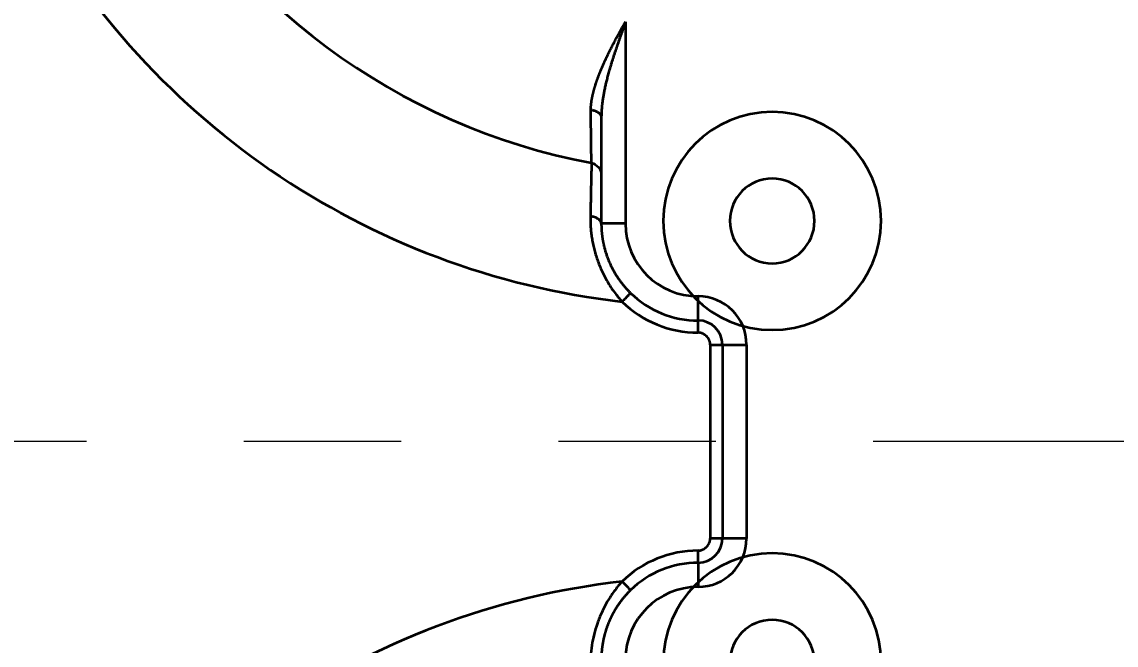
# Model space of a CAD drawing. Header units: millimetres. Extents: x -742 to 742, y -525 to 525.
# Drawn here: x -231.08 to -185.89, y 139.78 to 165.51 of the extents above; entities that cross this region are included whole.
import ezdxf

# ---------------------------------------------------------------- set-up
doc = ezdxf.new("R2010")
doc.units = ezdxf.units.MM
doc.linetypes.add('PHANTOM', pattern=[50.5, 18, -6.5, 6.5, -6.5, 6.5, -6.5])
doc.linetypes.add('点画线', pattern=[18, 12, -2, 2, -2])
doc.layers.get('0').update_dxf_attribs({"lineweight": 18})
for name, color, linetype, lineweight in [('中心线层', 1, '点画线', 18), ('尺寸线层', 3, 'Continuous', 18), ('粗实线层', 7, 'Continuous', 35)]:
    doc.layers.add(name, color=color, linetype=linetype, lineweight=lineweight)
doc.styles.add('标准', font='', dxfattribs={"width": 0.667})
doc.styles.get('标准').set_extended_font_data('宋体')
doc.dimstyles.new('标准', dxfattribs={"dimscale": 3, "dimtxt": 3.5, "dimasz": 4, "dimexe": 2, "dimexo": 0, "dimtad": 1, "dimdsep": 46, "dimtxsty": '标准', "dimblk": '_CAXARROW', "dimcen": 0, "dimdle": 6, "dimazin": 2, "dimtfac": 0.707107, "dimtdec": 3, "dimtmove": 2, "dimatfit": 3, "dimfxl": 1, "dimfrac": 2, "dimtolj": 1, "dimarcsym": 1})

# ---------------------------------------------------------------- blocks, each defined once
blk = doc.blocks.new('*X9')
at = {"layer": '尺寸线层', "color": 0, "lineweight": 18}
blk.add_line((-74.916, -11.807), (-74.916, -102.289), dxfattribs=at)
at = {"layer": '尺寸线层', "color": 0, "lineweight": 18, "insert": (-81.954, -94.827), "char_height": 10.5, "width": 29.85047, "attachment_point": 5, "rotation": 90, "line_spacing_factor": 1.15057, "style": '标准'}
blk.add_mtext('\\T1.1;200', dxfattribs=at)
blk = doc.blocks.new('_CAXARROW')
blk.add_hatch(color=0).paths.add_polyline_path([(0, 0), (-1, 0.125), (-1, -0.125)], flags=0)
blk = doc.blocks.new('*X11')
at = {"layer": '尺寸线层', "color": 0, "lineweight": 18}
blk.add_line((-74.916, 148.193), (-23.015, 148.193), dxfattribs=at)
at = {"layer": '尺寸线层', "color": 0, "lineweight": 18, "insert": (-25.019, 155.23), "char_height": 10.5, "width": 21, "attachment_point": 5, "line_spacing_factor": 1.15057, "style": '标准'}
blk.add_mtext('\\T1.1;0', dxfattribs=at)
blk = doc.blocks.new('*X12')
at = {"layer": '尺寸线层', "color": 0, "lineweight": 18}
blk.add_line((-130.485, -61.807), (-27.403, -61.807), dxfattribs=at)
at = {"layer": '尺寸线层', "color": 0, "lineweight": 18, "insert": (-37.702, -54.77), "char_height": 10.5, "width": 41.19614, "attachment_point": 5, "line_spacing_factor": 1.15057, "style": '标准'}
blk.add_mtext('\\T1.1;-210', dxfattribs=at)
blk = doc.blocks.new('*X13')
at = {"layer": '尺寸线层', "color": 0, "lineweight": 18}
blk.add_line((-124.916, 358.193), (-25.307, 358.193), dxfattribs=at)
at = {"layer": '尺寸线层', "color": 0, "lineweight": 18, "insert": (-32.77, 365.23), "char_height": 10.5, "width": 29.85047, "attachment_point": 5, "line_spacing_factor": 1.15057, "style": '标准'}
blk.add_mtext('\\T1.1;210', dxfattribs=at)

msp = doc.modelspace()

# ---------------------------------------------------------------- linework, layer by layer
at = {"layer": '中心线层', "linetype": 'PHANTOM'}
msp.add_line((-498.916, 148.193), (-50.916, 148.193), dxfattribs=at)
at = {"layer": '粗实线层'}
for p, q in [((-206.149, 165.507), (-206.15, 157.178)), ((-207.15, 161.566), (-207.15, 159.196)), ((-207.15, 159.196), (-207.15, 157.178)), ((-207.15, 157.178), (-207.15, 157.178)), ((-206.15, 157.178), (-207.15, 157.178)), ((-203.15, 153.179), (-203.15, 154.179)), ((-203.15, 152.679), (-203.15, 153.179)), ((-202.65, 152.179), (-202.65, 144.179)), ((-202.65, 152.179), (-202.15, 152.179)), ((-202.15, 152.179), (-201.15, 152.179)), ((-202.15, 152.179), (-202.15, 144.179)), ((-201.15, 152.179), (-201.15, 144.179)), ((-202.15, 144.179), (-202.65, 144.179)), ((-201.15, 144.179), (-202.15, 144.179)), ((-203.15, 143.179), (-203.15, 143.679)), ((-203.15, 143.179), (-203.15, 142.179))]:
    msp.add_line(p, q, dxfattribs=at)
for centre, radius, start, end in [((-202.641, 185.81), 26.583, 207.5, 259.3422), ((-202.641, 185.81), 32.064, 207.5, 263.469), ((-200.092, 157.288), 4.5, 0, 180), ((-200.092, 157.288), 1.75, 0, 180), ((-200.092, 157.288), 4.5, 180, 0), ((-200.092, 157.288), 1.75, 180, 0), ((-203.15, 157.178), 3, 180, 270), ((-203.15, 157.178), 4, 225.7762, 270), ((-203.15, 152.179), 2, 0, 90), ((-203.15, 157.178), 4.5, 225.7772, 270), ((-203.15, 152.179), 1, 0, 90), ((-203.15, 144.179), 2, 270, 0), ((-203.15, 144.179), 1, 270, 360), ((-203.15, 139.179), 4.5, 90, 134.2241), ((-200.092, 139.069), 4.5, 0, 180), ((-203.15, 139.179), 4, 90, 134.2241), ((-202.641, 110.548), 32.064, 96.5313, 152.5), ((-203.15, 139.179), 3, 90, 180), ((-200.092, 139.069), 1.75, 0, 180)]:
    msp.add_arc(centre, radius, start, end, dxfattribs=at)
for points, knots in [([(-207.585, 161.878), (-207.585, 161.886), (-207.584, 161.902), (-207.583, 161.926), (-207.582, 161.95), (-207.58, 161.973), (-207.579, 161.997), (-207.577, 162.022), (-207.575, 162.046), (-207.572, 162.07), (-207.57, 162.095), (-207.567, 162.119), (-207.564, 162.144), (-207.561, 162.169), (-207.557, 162.194), (-207.554, 162.219), (-207.55, 162.244), (-207.546, 162.27), (-207.542, 162.295), (-207.537, 162.321), (-207.532, 162.347), (-207.528, 162.372), (-207.522, 162.398), (-207.517, 162.424), (-207.512, 162.451), (-207.506, 162.477), (-207.5, 162.503), (-207.494, 162.53), (-207.488, 162.557), (-207.481, 162.584), (-207.474, 162.61), (-207.468, 162.638), (-207.46, 162.665), (-207.453, 162.692), (-207.446, 162.719), (-207.438, 162.747), (-207.43, 162.775), (-207.422, 162.802), (-207.414, 162.83), (-207.405, 162.858), (-207.396, 162.887), (-207.388, 162.915), (-207.378, 162.943), (-207.369, 162.972), (-207.36, 163), (-207.35, 163.029), (-207.34, 163.058), (-207.33, 163.087), (-207.32, 163.116), (-207.31, 163.145), (-207.299, 163.175), (-207.288, 163.204), (-207.277, 163.234), (-207.266, 163.263), (-207.255, 163.293), (-207.243, 163.323), (-207.232, 163.353), (-207.22, 163.384), (-207.208, 163.414), (-207.195, 163.444), (-207.183, 163.475), (-207.17, 163.506), (-207.157, 163.536), (-207.145, 163.567), (-207.131, 163.598), (-207.118, 163.629), (-207.105, 163.661), (-207.091, 163.692), (-207.077, 163.724), (-207.063, 163.755), (-207.049, 163.787), (-207.035, 163.819), (-207.02, 163.851), (-207.006, 163.883), (-206.991, 163.915), (-206.976, 163.947), (-206.961, 163.98), (-206.945, 164.012), (-206.93, 164.045), (-206.914, 164.078), (-206.898, 164.11), (-206.882, 164.143), (-206.866, 164.176), (-206.85, 164.21), (-206.834, 164.243), (-206.817, 164.276), (-206.8, 164.31), (-206.783, 164.343), (-206.766, 164.377), (-206.749, 164.411), (-206.732, 164.445), (-206.714, 164.479), (-206.697, 164.513), (-206.679, 164.547), (-206.661, 164.582), (-206.643, 164.616), (-206.625, 164.651), (-206.607, 164.685), (-206.588, 164.72), (-206.569, 164.755), (-206.551, 164.79), (-206.532, 164.825), (-206.513, 164.86), (-206.494, 164.895), (-206.474, 164.93), (-206.455, 164.966), (-206.435, 165.001), (-206.416, 165.037), (-206.396, 165.073), (-206.376, 165.108), (-206.356, 165.144), (-206.336, 165.18), (-206.316, 165.216), (-206.295, 165.252), (-206.275, 165.288), (-206.254, 165.325), (-206.233, 165.361), (-206.213, 165.397), (-206.192, 165.434), (-206.17, 165.47), (-206.156, 165.495), (-206.149, 165.507)], [0, 0, 0, 0, 0.02811, 0.056273, 0.084489, 0.112761, 0.14109, 0.169476, 0.19792, 0.226424, 0.254989, 0.283615, 0.312305, 0.341058, 0.369876, 0.398761, 0.427712, 0.456731, 0.48582, 0.514978, 0.544207, 0.573508, 0.602882, 0.63233, 0.661852, 0.69145, 0.721125, 0.750876, 0.780706, 0.810615, 0.840604, 0.870673, 0.900824, 0.931057, 0.961373, 0.991773, 1.022257, 1.052827, 1.083483, 1.114226, 1.145056, 1.175974, 1.206981, 1.238078, 1.269264, 1.300542, 1.331911, 1.363372, 1.394926, 1.426573, 1.458314, 1.490149, 1.522079, 1.554105, 1.586227, 1.618445, 1.65076, 1.683173, 1.715684, 1.748294, 1.781003, 1.813811, 1.846719, 1.879727, 1.912836, 1.946047, 1.979358, 2.012772, 2.046289, 2.079907, 2.113629, 2.147455, 2.181384, 2.215417, 2.249555, 2.283797, 2.318145, 2.352597, 2.387155, 2.42182, 2.45659, 2.491466, 2.526449, 2.561539, 2.596736, 2.632041, 2.667452, 2.702972, 2.738599, 2.774335, 2.810178, 2.84613, 2.882191, 2.91836, 2.954638, 2.991025, 3.027521, 3.064126, 3.10084, 3.137664, 3.174598, 3.21164, 3.248793, 3.286056, 3.323428, 3.36091, 3.398502, 3.436204, 3.474016, 3.511938, 3.54997, 3.588112, 3.626364, 3.664726, 3.703199, 3.741781, 3.780474, 3.819276, 3.858189, 3.897212, 3.936345, 3.936345, 3.936345, 3.936345]), ([(-206.149, 165.507), (-206.155, 165.492), (-206.165, 165.461), (-206.182, 165.414), (-206.199, 165.366), (-206.216, 165.318), (-206.233, 165.27), (-206.25, 165.22), (-206.268, 165.17), (-206.286, 165.12), (-206.304, 165.068), (-206.323, 165.016), (-206.342, 164.964), (-206.361, 164.91), (-206.38, 164.857), (-206.399, 164.802), (-206.419, 164.747), (-206.438, 164.691), (-206.458, 164.634), (-206.478, 164.577), (-206.498, 164.52), (-206.518, 164.461), (-206.539, 164.402), (-206.559, 164.342), (-206.58, 164.282), (-206.6, 164.221), (-206.621, 164.159), (-206.641, 164.097), (-206.662, 164.034), (-206.682, 163.971), (-206.703, 163.906), (-206.723, 163.841), (-206.743, 163.776), (-206.763, 163.71), (-206.783, 163.643), (-206.803, 163.575), (-206.825, 163.497), (-206.85, 163.409), (-206.877, 163.311), (-206.902, 163.215), (-206.926, 163.121), (-206.948, 163.029), (-206.97, 162.938), (-206.99, 162.85), (-207.008, 162.763), (-207.026, 162.678), (-207.042, 162.595), (-207.057, 162.513), (-207.07, 162.434), (-207.083, 162.356), (-207.094, 162.28), (-207.104, 162.206), (-207.113, 162.134), (-207.12, 162.078), (-207.123, 162.045), (-207.124, 162.036)], [0, 0, 0, 0, 0.04745, 0.095586, 0.144407, 0.193914, 0.244106, 0.294983, 0.346547, 0.398796, 0.451731, 0.505351, 0.559658, 0.614651, 0.670329, 0.726694, 0.783745, 0.841482, 0.899905, 0.959014, 1.01881, 1.079292, 1.14046, 1.202315, 1.264856, 1.328084, 1.391998, 1.456598, 1.521886, 1.587859, 1.65452, 1.721867, 1.7899, 1.858621, 1.928028, 1.998122, 2.068902, 2.172423, 2.274149, 2.374081, 2.472221, 2.568567, 2.663123, 2.755887, 2.846862, 2.936048, 3.023447, 3.109058, 3.192885, 3.274927, 3.355186, 3.433663, 3.510361, 3.58528, 3.613984, 3.613984, 3.613984, 3.613984]), ([(-207.557, 159.686), (-207.557, 159.687), (-207.557, 159.689), (-207.557, 159.692), (-207.557, 159.696), (-207.557, 159.699), (-207.557, 159.704), (-207.557, 159.708), (-207.558, 159.712), (-207.558, 159.717), (-207.558, 159.722), (-207.558, 159.727), (-207.558, 159.733), (-207.558, 159.738), (-207.558, 159.744), (-207.558, 159.75), (-207.558, 159.756), (-207.558, 159.763), (-207.558, 159.77), (-207.558, 159.777), (-207.558, 159.784), (-207.558, 159.791), (-207.558, 159.799), (-207.558, 159.807), (-207.558, 159.815), (-207.559, 159.823), (-207.559, 159.832), (-207.559, 159.84), (-207.559, 159.849), (-207.559, 159.858), (-207.559, 159.868), (-207.559, 159.877), (-207.559, 159.887), (-207.559, 159.897), (-207.559, 159.907), (-207.56, 159.918), (-207.56, 159.928), (-207.56, 159.939), (-207.56, 159.95), (-207.56, 159.962), (-207.56, 159.973), (-207.56, 159.985), (-207.561, 159.997), (-207.561, 160.009), (-207.561, 160.021), (-207.561, 160.034), (-207.561, 160.047), (-207.561, 160.06), (-207.562, 160.073), (-207.562, 160.086), (-207.562, 160.1), (-207.562, 160.114), (-207.562, 160.128), (-207.562, 160.142), (-207.563, 160.156), (-207.563, 160.171), (-207.563, 160.186), (-207.563, 160.201), (-207.563, 160.216), (-207.564, 160.232), (-207.564, 160.247), (-207.564, 160.263), (-207.564, 160.279), (-207.564, 160.295), (-207.565, 160.312), (-207.565, 160.328), (-207.565, 160.345), (-207.565, 160.362), (-207.566, 160.38), (-207.566, 160.397), (-207.566, 160.415), (-207.566, 160.432), (-207.566, 160.45), (-207.567, 160.469), (-207.567, 160.487), (-207.567, 160.505), (-207.567, 160.524), (-207.568, 160.543), (-207.568, 160.562), (-207.568, 160.582), (-207.568, 160.601), (-207.569, 160.621), (-207.569, 160.641), (-207.569, 160.661), (-207.57, 160.681), (-207.57, 160.701), (-207.57, 160.722), (-207.57, 160.743), (-207.571, 160.764), (-207.571, 160.785), (-207.571, 160.806), (-207.571, 160.828), (-207.572, 160.849), (-207.572, 160.871), (-207.572, 160.893), (-207.573, 160.915), (-207.573, 160.938), (-207.573, 160.96), (-207.574, 160.983), (-207.574, 161.006), (-207.574, 161.029), (-207.574, 161.052), (-207.575, 161.076), (-207.575, 161.099), (-207.575, 161.123), (-207.576, 161.147), (-207.576, 161.171), (-207.576, 161.195), (-207.577, 161.219), (-207.577, 161.244), (-207.577, 161.269), (-207.578, 161.293), (-207.578, 161.318), (-207.578, 161.344), (-207.579, 161.369), (-207.579, 161.394), (-207.579, 161.42), (-207.58, 161.446), (-207.58, 161.472), (-207.58, 161.498), (-207.581, 161.524), (-207.581, 161.551), (-207.581, 161.577), (-207.582, 161.604), (-207.582, 161.631), (-207.582, 161.658), (-207.583, 161.685), (-207.583, 161.712), (-207.583, 161.739), (-207.584, 161.767), (-207.584, 161.795), (-207.584, 161.822), (-207.585, 161.85), (-207.585, 161.869), (-207.585, 161.878)], [0, 0, 0, 0, 0.016713, 0.033424, 0.050132, 0.066837, 0.083541, 0.100242, 0.11694, 0.133636, 0.15033, 0.167021, 0.183711, 0.200398, 0.217082, 0.233765, 0.250445, 0.267124, 0.2838, 0.300474, 0.317146, 0.333816, 0.350484, 0.36715, 0.383814, 0.400476, 0.417136, 0.433794, 0.45045, 0.467104, 0.483757, 0.500408, 0.517057, 0.533704, 0.55035, 0.566994, 0.583636, 0.600276, 0.616915, 0.633552, 0.650188, 0.666822, 0.683455, 0.700086, 0.716715, 0.733343, 0.74997, 0.766595, 0.783219, 0.799841, 0.816462, 0.833082, 0.8497, 0.866317, 0.882933, 0.899548, 0.916161, 0.932773, 0.949384, 0.965993, 0.982602, 0.999209, 1.015816, 1.032421, 1.049025, 1.065628, 1.08223, 1.098831, 1.115431, 1.13203, 1.148628, 1.165225, 1.181821, 1.198417, 1.215011, 1.231604, 1.248197, 1.264789, 1.28138, 1.29797, 1.31456, 1.331148, 1.347736, 1.364324, 1.38091, 1.397496, 1.414081, 1.430665, 1.447249, 1.463832, 1.480415, 1.496997, 1.513578, 1.530159, 1.546739, 1.563319, 1.579898, 1.596476, 1.613054, 1.629632, 1.646209, 1.662786, 1.679362, 1.695938, 1.712513, 1.729088, 1.745662, 1.762237, 1.77881, 1.795384, 1.811957, 1.828529, 1.845102, 1.861674, 1.878245, 1.894817, 1.911388, 1.927958, 1.944529, 1.961099, 1.977669, 1.994239, 2.010808, 2.027378, 2.043947, 2.060515, 2.077084, 2.093652, 2.110221, 2.126789, 2.143357, 2.159924, 2.176492, 2.193059, 2.193059, 2.193059, 2.193059]), ([(-207.585, 161.878), (-207.57, 161.877), (-207.541, 161.874), (-207.484, 161.863), (-207.416, 161.844), (-207.342, 161.812), (-207.277, 161.772), (-207.224, 161.727), (-207.189, 161.684), (-207.169, 161.649), (-207.158, 161.621), (-207.152, 161.598), (-207.15, 161.582), (-207.15, 161.573), (-207.15, 161.568), (-207.15, 161.566)], [0, 0, 0, 0, 0.0362569, 0.0725138, 0.1450275, 0.2175413, 0.290055, 0.3625688, 0.4350825, 0.4713394, 0.5075963, 0.5438531, 0.5619816, 0.5710458, 0.58011, 0.58011, 0.58011, 0.58011]), ([(-207.124, 162.036), (-207.126, 162.022), (-207.129, 161.986), (-207.134, 161.928), (-207.139, 161.863), (-207.143, 161.8), (-207.146, 161.739), (-207.148, 161.68), (-207.149, 161.622), (-207.149, 161.584), (-207.15, 161.566)], [0, 0, 0, 0, 0.041335, 0.1077195, 0.1724551, 0.2355436, 0.2969874, 0.3567886, 0.41495, 0.4714742, 0.4714742, 0.4714742, 0.4714742]), ([(-207.557, 159.686), (-207.557, 159.685), (-207.557, 159.682), (-207.557, 159.678), (-207.557, 159.669), (-207.557, 159.654), (-207.557, 159.632), (-207.557, 159.597), (-207.557, 159.544), (-207.559, 159.439), (-207.563, 159.27), (-207.57, 159.013), (-207.577, 158.703), (-207.584, 158.402), (-207.588, 158.138), (-207.591, 157.963), (-207.593, 157.818), (-207.595, 157.706), (-207.596, 157.61), (-207.597, 157.542), (-207.598, 157.503), (-207.598, 157.484), (-207.598, 157.474)], [0, 0, 0, 0, 0.017283, 0.034566, 0.069133, 0.138266, 0.207399, 0.276531, 0.414797, 0.553063, 0.829594, 1.106126, 1.382657, 1.659189, 1.797455, 1.93572, 2.004853, 2.073986, 2.143119, 2.177685, 2.194969, 2.212252, 2.212252, 2.212252, 2.212252]), ([(-207.557, 159.686), (-207.445, 159.665), (-207.29, 159.562), (-207.191, 159.396), (-207.156, 159.282), (-207.15, 159.224), (-207.15, 159.196)], [0, 0, 0, 0, 0.3424483, 0.5136725, 0.5992846, 0.6848967, 0.6848967, 0.6848967, 0.6848967]), ([(-207.598, 157.474), (-207.6, 157.402), (-207.6, 157.259), (-207.591, 157.039), (-207.572, 156.816), (-207.543, 156.591), (-207.503, 156.365), (-207.451, 156.137), (-207.387, 155.909), (-207.289, 155.605), (-207.138, 155.227), (-206.909, 154.784), (-206.675, 154.428), (-206.489, 154.187), (-206.376, 154.053), (-206.318, 153.987), (-206.288, 153.954)], [0, 0, 0, 0, 0.240435, 0.480869, 0.721304, 0.961739, 1.202173, 1.442608, 1.683043, 1.923477, 2.404347, 2.885216, 3.366085, 3.60652, 3.726737, 3.846955, 3.846955, 3.846955, 3.846955]), ([(-207.15, 157.178), (-207.15, 157.196), (-207.156, 157.231), (-207.194, 157.299), (-207.279, 157.377), (-207.401, 157.435), (-207.497, 157.461), (-207.547, 157.469), (-207.576, 157.472), (-207.591, 157.473), (-207.598, 157.474)], [0, 0, 0, 0, 0.0722402, 0.1444804, 0.2889609, 0.4334413, 0.5056815, 0.5418017, 0.5598617, 0.5779218, 0.5779218, 0.5779218, 0.5779218]), ([(-207.15, 157.178), (-207.15, 157.17), (-207.15, 157.153), (-207.149, 157.127), (-207.149, 157.101), (-207.148, 157.075), (-207.148, 157.049), (-207.147, 157.024), (-207.146, 156.998), (-207.144, 156.972), (-207.143, 156.946), (-207.141, 156.92), (-207.139, 156.894), (-207.138, 156.868), (-207.135, 156.841), (-207.133, 156.815), (-207.131, 156.789), (-207.128, 156.763), (-207.125, 156.737), (-207.122, 156.711), (-207.119, 156.684), (-207.116, 156.658), (-207.112, 156.632), (-207.108, 156.606), (-207.105, 156.58), (-207.1, 156.553), (-207.096, 156.527), (-207.092, 156.501), (-207.087, 156.474), (-207.082, 156.448), (-207.076, 156.413), (-207.067, 156.367), (-207.054, 156.311), (-207.041, 156.253), (-207.027, 156.193), (-207.01, 156.132), (-206.993, 156.069), (-206.974, 156.005), (-206.953, 155.939), (-206.93, 155.871), (-206.906, 155.802), (-206.879, 155.732), (-206.851, 155.66), (-206.82, 155.587), (-206.787, 155.513), (-206.756, 155.447), (-206.727, 155.388), (-206.701, 155.337), (-206.674, 155.287), (-206.647, 155.237), (-206.619, 155.187), (-206.59, 155.137), (-206.56, 155.088), (-206.53, 155.039), (-206.498, 154.991), (-206.466, 154.942), (-206.434, 154.894), (-206.4, 154.847), (-206.366, 154.8), (-206.331, 154.753), (-206.295, 154.707), (-206.258, 154.661), (-206.221, 154.616), (-206.183, 154.571), (-206.144, 154.527), (-206.105, 154.483), (-206.065, 154.439), (-206.024, 154.396), (-205.982, 154.354), (-205.954, 154.326), (-205.939, 154.312)], [0, 0, 0, 0, 0.031021, 0.061922, 0.092706, 0.123372, 0.153924, 0.184361, 0.214685, 0.244899, 0.275002, 0.304998, 0.334886, 0.364668, 0.394347, 0.423923, 0.453398, 0.482774, 0.512052, 0.541233, 0.570319, 0.599312, 0.628213, 0.657025, 0.685747, 0.714383, 0.742934, 0.771402, 0.799787, 0.828093, 0.85632, 0.914382, 0.973808, 1.03463, 1.096877, 1.160575, 1.225751, 1.292428, 1.360628, 1.430372, 1.501678, 1.574566, 1.649052, 1.725151, 1.802879, 1.88225, 1.936447, 1.990655, 2.044881, 2.099127, 2.1534, 2.207703, 2.262042, 2.316421, 2.370844, 2.425317, 2.479844, 2.534429, 2.589077, 2.643792, 2.69858, 2.753445, 2.80839, 2.863422, 2.918544, 2.97376, 3.029075, 3.084494, 3.140021, 3.19566, 3.19566, 3.19566, 3.19566]), ([(-205.939, 154.312), (-205.939, 154.312), (-205.942, 154.31), (-205.951, 154.301), (-205.957, 154.294), (-205.975, 154.276), (-205.986, 154.265), (-206.011, 154.239), (-206.025, 154.224), (-206.058, 154.191), (-206.075, 154.172), (-206.113, 154.133), (-206.134, 154.113), (-206.176, 154.069), (-206.198, 154.047), (-206.243, 154.001), (-206.265, 153.977), (-206.288, 153.954)], [0, 0, 0, 0, 0.0624966, 0.0624966, 0.1249932, 0.1249932, 0.1874898, 0.1874898, 0.2499864, 0.2499864, 0.312483, 0.312483, 0.3749796, 0.3749796, 0.4374762, 0.4374762, 0.4999728, 0.4999728, 0.4999728, 0.4999728]), ([(-206.288, 142.404), (-206.303, 142.387), (-206.333, 142.354), (-206.391, 142.288), (-206.49, 142.17), (-206.676, 141.929), (-206.91, 141.573), (-207.14, 141.13), (-207.32, 140.677), (-207.457, 140.221), (-207.549, 139.767), (-207.589, 139.393), (-207.599, 139.136), (-207.6, 138.991), (-207.599, 138.919), (-207.598, 138.884)], [0, 0, 0, 0, 0.060018, 0.120131, 0.240358, 0.480812, 0.961721, 1.442629, 1.923537, 2.404445, 2.885353, 3.366261, 3.606716, 3.726943, 3.84717, 3.84717, 3.84717, 3.84717]), ([(-205.939, 142.045), (-205.94, 142.045), (-205.942, 142.048), (-205.952, 142.058), (-205.974, 142.08), (-206.039, 142.148), (-206.134, 142.245), (-206.199, 142.312), (-206.243, 142.357), (-206.265, 142.38), (-206.288, 142.404)], [0, 0, 0, 0, 0.0620609, 0.0620609, 0.1246325, 0.2497756, 0.3749188, 0.4374904, 0.4374904, 0.500062, 0.500062, 0.500062, 0.500062]), ([(-205.939, 142.045), (-205.946, 142.039), (-205.96, 142.026), (-205.98, 142.006), (-206, 141.986), (-206.019, 141.965), (-206.039, 141.945), (-206.058, 141.925), (-206.078, 141.904), (-206.096, 141.884), (-206.115, 141.863), (-206.134, 141.843), (-206.152, 141.822), (-206.17, 141.801), (-206.189, 141.78), (-206.206, 141.759), (-206.224, 141.738), (-206.242, 141.717), (-206.259, 141.696), (-206.276, 141.674), (-206.293, 141.653), (-206.31, 141.632), (-206.326, 141.61), (-206.342, 141.588), (-206.359, 141.567), (-206.375, 141.545), (-206.39, 141.524), (-206.406, 141.502), (-206.422, 141.48), (-206.437, 141.458), (-206.452, 141.436), (-206.467, 141.414), (-206.482, 141.392), (-206.496, 141.37), (-206.51, 141.348), (-206.525, 141.326), (-206.539, 141.304), (-206.552, 141.282), (-206.566, 141.259), (-206.58, 141.237), (-206.593, 141.215), (-206.606, 141.192), (-206.619, 141.17), (-206.632, 141.148), (-206.644, 141.125), (-206.657, 141.103), (-206.669, 141.08), (-206.681, 141.058), (-206.693, 141.035), (-206.705, 141.013), (-206.716, 140.99), (-206.727, 140.968), (-206.739, 140.945), (-206.75, 140.922), (-206.761, 140.9), (-206.771, 140.877), (-206.782, 140.855), (-206.792, 140.832), (-206.802, 140.809), (-206.812, 140.787), (-206.822, 140.764), (-206.832, 140.741), (-206.841, 140.719), (-206.851, 140.696), (-206.86, 140.674), (-206.869, 140.651), (-206.878, 140.628), (-206.887, 140.606), (-206.895, 140.583), (-206.903, 140.56), (-206.912, 140.538), (-206.92, 140.515), (-206.928, 140.493), (-206.935, 140.47), (-206.943, 140.448), (-206.951, 140.425), (-206.958, 140.403), (-206.965, 140.38), (-206.972, 140.358), (-206.979, 140.335), (-206.986, 140.313), (-206.992, 140.29), (-206.999, 140.268), (-207.005, 140.246), (-207.011, 140.223), (-207.017, 140.201), (-207.023, 140.179), (-207.028, 140.156), (-207.034, 140.134), (-207.039, 140.112), (-207.045, 140.09), (-207.05, 140.068), (-207.055, 140.046), (-207.059, 140.024), (-207.064, 140.002), (-207.069, 139.98), (-207.073, 139.958), (-207.077, 139.936), (-207.082, 139.914), (-207.086, 139.892), (-207.089, 139.87), (-207.093, 139.848), (-207.097, 139.827), (-207.1, 139.805), (-207.104, 139.783), (-207.107, 139.762), (-207.11, 139.74), (-207.113, 139.719), (-207.116, 139.697), (-207.119, 139.676), (-207.121, 139.655), (-207.124, 139.633), (-207.126, 139.612), (-207.128, 139.591), (-207.13, 139.57), (-207.132, 139.549), (-207.134, 139.528), (-207.136, 139.507), (-207.138, 139.486), (-207.139, 139.465), (-207.141, 139.444), (-207.142, 139.423), (-207.143, 139.403), (-207.144, 139.382), (-207.145, 139.362), (-207.146, 139.341), (-207.147, 139.321), (-207.148, 139.3), (-207.148, 139.28), (-207.149, 139.26), (-207.149, 139.239), (-207.149, 139.219), (-207.15, 139.199), (-207.15, 139.186), (-207.15, 139.179)], [0, 0, 0, 0, 0.026529, 0.052995, 0.0794, 0.105742, 0.132024, 0.158245, 0.184407, 0.210509, 0.236552, 0.262537, 0.288464, 0.314333, 0.340147, 0.365904, 0.391605, 0.417252, 0.442844, 0.468383, 0.493868, 0.5193, 0.544681, 0.57001, 0.595288, 0.620516, 0.645694, 0.670824, 0.695904, 0.720937, 0.745923, 0.770862, 0.795755, 0.820603, 0.845406, 0.870165, 0.894881, 0.919554, 0.944184, 0.968773, 0.993322, 1.01783, 1.042298, 1.066728, 1.091119, 1.115473, 1.13979, 1.16407, 1.188315, 1.212525, 1.236701, 1.260844, 1.284954, 1.309031, 1.333077, 1.357093, 1.381078, 1.405034, 1.428961, 1.452861, 1.476733, 1.500579, 1.524398, 1.548193, 1.571964, 1.59571, 1.619434, 1.643136, 1.666816, 1.690475, 1.714115, 1.737735, 1.761336, 1.78492, 1.808486, 1.832037, 1.855571, 1.879091, 1.902597, 1.926089, 1.949569, 1.973037, 1.996493, 2.019939, 2.043376, 2.066804, 2.090223, 2.113636, 2.137041, 2.160441, 2.183835, 2.207226, 2.230612, 2.253996, 2.277378, 2.300758, 2.324138, 2.347518, 2.370898, 2.394281, 2.417666, 2.441054, 2.464446, 2.487843, 2.511245, 2.534654, 2.558069, 2.581492, 2.604924, 2.628365, 2.651815, 2.675277, 2.69875, 2.722235, 2.745733, 2.769245, 2.792772, 2.816313, 2.839871, 2.863445, 2.887037, 2.910646, 2.934275, 2.957923, 2.981592, 3.005282, 3.028993, 3.052727, 3.076484, 3.100266, 3.124072, 3.147903, 3.171761, 3.195645, 3.195645, 3.195645, 3.195645])]:
    msp.add_open_spline(points, degree=3, knots=knots, dxfattribs=at)
for points in [[(-202.802, 152.527), (-202.875, 152.599), (-203.053, 152.678), (-203.15, 152.679)], [(-202.65, 152.179), (-202.651, 152.275), (-202.729, 152.453), (-202.802, 152.527)], [(-202.801, 143.831), (-202.729, 143.904), (-202.651, 144.082), (-202.65, 144.179)], [(-203.15, 143.679), (-203.054, 143.68), (-202.875, 143.758), (-202.801, 143.831)]]:
    msp.add_open_spline(points, degree=2, dxfattribs=at)

# ---------------------------------------------------------------- dimensions: what is measured, and where the dimension line sits
at = {"layer": '尺寸线层', "lineweight": 18}
for feature_location, offset, dtype, origin, picture, middle in [((-124.916, 358.193), (92.146, 0), 0, (-274.916, 148.193), '*X13', (-32.77, 365.23)), ((-74.916087963, 148.192539666), (49.896963079, 0), 0, (-274.916087963, 148.192539666), '*X11', (-25.019124884, 155.230039666)), ((-74.916, -11.807), (0, -83.019), 1, (-274.916, 148.193), '*X9', (-81.954, -94.827)), ((-130.485, -61.807), (92.783, 0), 0, (-274.916, 148.193), '*X12', (-37.702, -54.77))]:
    dim = msp.add_ordinate_dim(feature_location=feature_location, offset=offset, dtype=dtype, origin=origin, dimstyle='标准', override={"dimsah": 1, "dimclre": 0, "dimtfill": 1, "dimtzin": 8}, dxfattribs=at)
    dim.commit()
    dim.dimension.update_dxf_attribs({"geometry": picture, "text_midpoint": middle})

doc.saveas('drawing.dxf')
